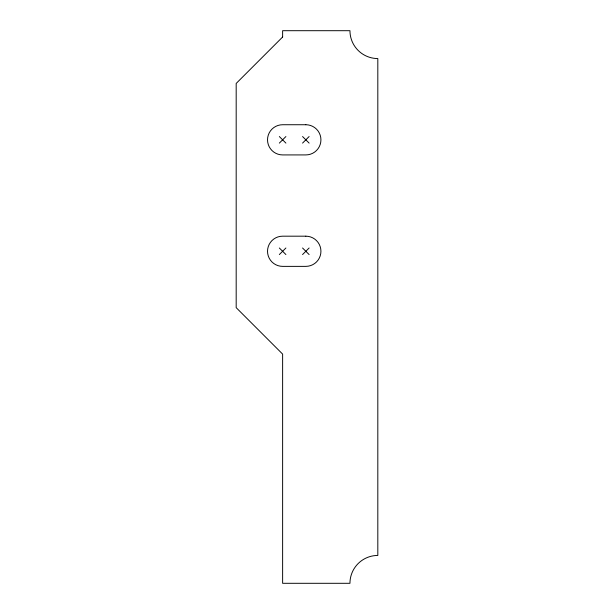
<?xml version="1.0" encoding="UTF-8"?>
<svg xmlns="http://www.w3.org/2000/svg" width="614" height="614" viewBox="0 0 614 614"><rect width="100%" height="100%" fill="white"/><g stroke="black" fill="none" stroke-linecap="round" stroke-linejoin="round"><path stroke-width="0.92" d="M279.339 143.108L285.901 136.546M302.556 143.108L309.126 136.546M279.339 254.557L285.901 247.995M302.556 254.557L309.126 247.995M302.556 136.546L309.126 143.108M279.339 136.546L285.901 143.108M302.556 247.995L309.126 254.557M279.339 247.995L285.901 254.557M282.624 37.009L236.183 83.443L236.183 307.66L282.624 354.094L282.624 583.3L349.957 583.3A27.86 27.86 0 0 1 377.817 555.44L377.817 58.56A27.86 27.86 0 0 1 349.957 30.7L282.624 30.7L282.624 37.009M305.841 124.734L282.624 124.734A15.089 15.089 0 0 0 267.527 139.823A15.089 15.089 0 0 0 282.624 154.92L305.841 154.92A15.089 15.089 0 0 0 320.93 139.823A15.089 15.089 0 0 0 305.841 124.734M305.841 236.183L282.624 236.183A15.089 15.089 0 0 0 267.527 251.272A15.089 15.089 0 0 0 282.624 266.369L305.841 266.369A15.089 15.089 0 0 0 320.93 251.272A15.089 15.089 0 0 0 305.841 236.183"/></g></svg>
